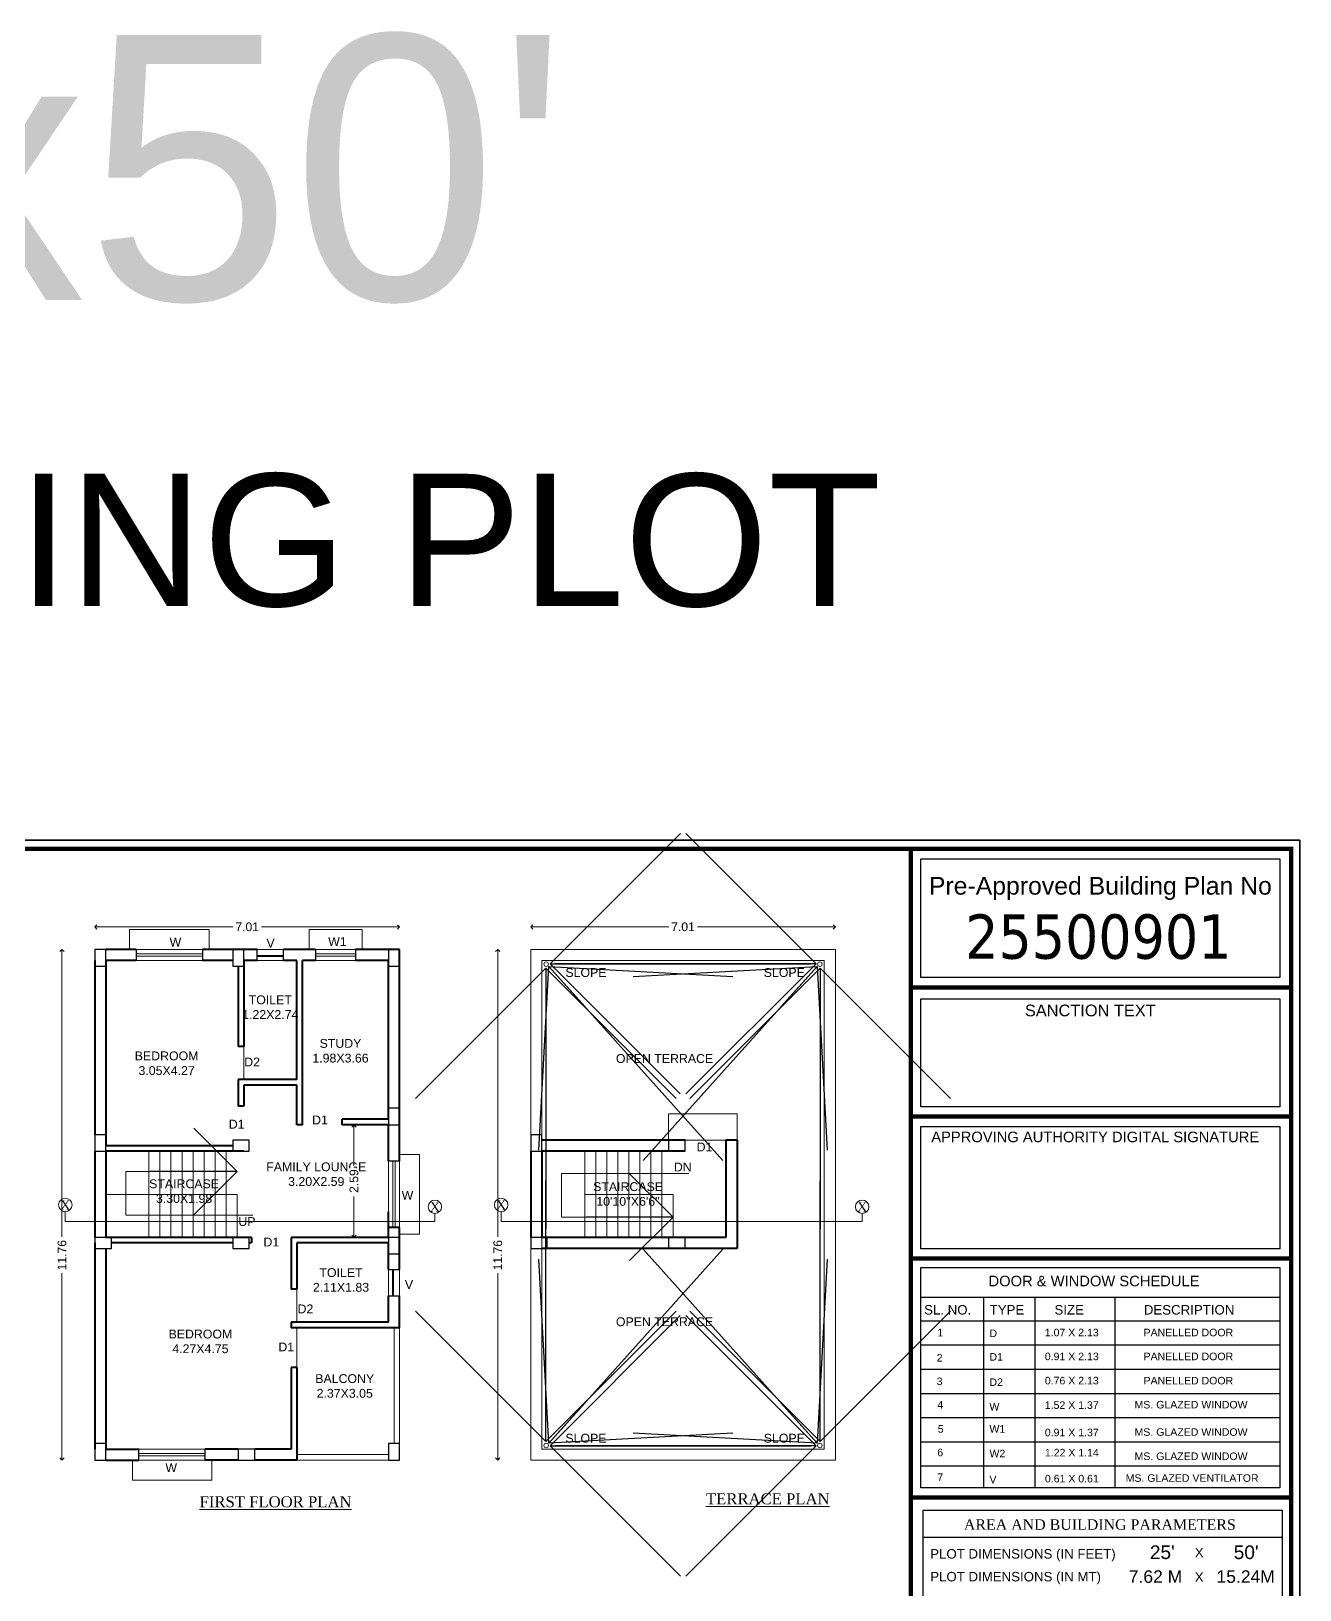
# Model space of a CAD drawing. Header units: metres. Extents: x -9744 to -9320, y 28583 to 28826.
# Drawn here: x -9596.22 to -9567.01, y 28787.4 to 28823.29 of the extents above; entities that cross this region are included whole.
import ezdxf

# ---------------------------------------------------------------- set-up
doc = ezdxf.new("R2010")
doc.units = ezdxf.units.M
doc.header["$PDMODE"] = 34
doc.header["$PDSIZE"] = -15
doc.linetypes.add('CONTINULUS', pattern=[0])
doc.linetypes.add('DASHED', pattern=[0])
for name, color, linetype, lineweight in [('BLK_1_FLR_1_BLT_UP_AREA', 11, 'DASHED', 9), ('BUA TOTAL', 3, 'Continuous', 30), ('Chajja', 23, 'DASHED', 9), ('column', 1, 'Continuous', 25), ('Dim.', 7, 'Continuous', 13), ('dw text', 94, 'Continuous', 9), ('elevation', 5, 'Continuous', 13), ('FORMAT LINE', 7, 'Continuous', 25), ('PASSAGE', 1, 'Continuous', 20), ('PLAN', 7, 'Continuous', 40), ('rm text', 7, 'Continuous', 18), ('RM TXT', 7, 'Continuous', 20), ('SEC LINE', 3, 'Continuous', 20), ('TEXT', 7, 'Continuous', 20), ('TEXT-D-W', 3, 'Continuous', 20), ('WALL', 7, 'Continuous', 25), ('win', 5, 'Continuous', 13)]:
    doc.layers.add(name, color=color, linetype=linetype, lineweight=lineweight)
doc.styles.add('Arial', font='arial.ttf', dxfattribs={"height": 0.2})
doc.styles.get("Standard").update_dxf_attribs({"font": 'arial.ttf', "height": 0.25})
doc.styles.add('STYLE1', font='arial.ttf', dxfattribs={"height": 0.3})
doc.styles.add('style2', font='arial.ttf', dxfattribs={"height": 0.3})
doc.dimstyles.new('Copy of Standard', dxfattribs={"dimtxt": 9, "dimasz": 2, "dimexe": 0.125, "dimexo": 0.125, "dimgap": 0, "dimtad": 0, "dimtoh": 1, "dimdec": 0, "dimlfac": -1, "dimzin": 0, "dimdsep": 46, "dimlunit": 4, "dimtxsty": 'Arial', "dimblk": 'OBLIQUE', "dimcen": 10, "dimse1": 1, "dimse2": 1, "dimclrd": 54, "dimclre": 252, "dimclrt": 256, "dimadec": 8, "dimazin": 0, "dimtfac": 1, "dimtdec": 0, "dimtofl": 0, "dimtmove": 1, "dimatfit": 3, "dimldrblk": 'OPEN90', "dimfxl": 0.125, "dimtolj": 1, "dimtzin": 0, "dimlwd": 0, "dimlwe": -1, "dimarcsym": 0})
doc.dimstyles.new('INT DIM', dxfattribs={"dimtxt": 0.3, "dimasz": 0.1, "dimexe": 0.18, "dimexo": 0.0625, "dimgap": 0.09, "dimtad": 0, "dimzin": 0, "dimdsep": 46, "dimtxsty": 'style2', "dimblk": 'OPEN90', "dimcen": 0.09, "dimse1": 1, "dimse2": 1, "dimclrd": 250, "dimclrt": 256, "dimadec": 0, "dimazin": 0, "dimtfac": 1, "dimtofl": 0, "dimtmove": 0, "dimatfit": 3, "dimfxl": 0.18, "dimtolj": 1, "dimtzin": 0, "dimlwd": -1, "dimarcsym": 0})

# ---------------------------------------------------------------- blocks, each defined once
blk = doc.blocks.new('_Oblique')
at = {"color": 0, "linetype": 'ByBlock', "lineweight": -2}
blk.add_line((-0.5, -0.5), (0.5, 0.5), dxfattribs=at)
blk = doc.blocks.new('_Open90')
at = {"layer": 'PLAN', "color": 0, "lineweight": -2}
for p, q in [((-0.5, 0.5), (0, 0)), ((0, 0), (-1, 0)), ((0, 0), (-0.5, -0.5))]:
    blk.add_line(p, q, dxfattribs=at)
blk = doc.blocks.new('*D12')
at = {"layer": 'Defpoints', "color": 0, "ltscale": 0.05, "transparency": 16777216}
for p in [(-9594.751, 28802.662), (-9594.751, 28802.142), (-9587.737, 28802.142)]:
    blk.add_point(p, dxfattribs=at)
at = {"layer": 'Dim.', "color": 250, "ltscale": 0.05, "transparency": 16777216}
for p, q in [((-9594.651, 28802.662), (-9591.574, 28802.662)), ((-9587.837, 28802.662), (-9590.914, 28802.662))]:
    blk.add_line(p, q, dxfattribs=at)
at = {"layer": 'Dim.', "color": 250, "ltscale": 0.05, "transparency": 16777216, "xscale": 0.1, "yscale": 0.1, "zscale": 0.1, "rotation": 180}
blk.add_blockref('_Open90', (-9594.751, 28802.662), dxfattribs=at)
at = {"layer": 'Dim.', "color": 250, "ltscale": 0.05, "transparency": 16777216, "xscale": 0.1, "yscale": 0.1, "zscale": 0.1}
blk.add_blockref('_Open90', (-9587.737, 28802.662), dxfattribs=at)
at = {"layer": 'Dim.', "ltscale": 0.05, "transparency": 16777216, "insert": (-9591.244, 28802.662), "char_height": 0.2, "attachment_point": 5, "style": 'Arial'}
blk.add_mtext('\\A1;7.01', dxfattribs=at)
blk = doc.blocks.new('*D13')
at = {"layer": 'Defpoints', "color": 0, "ltscale": 0.05, "transparency": 16777216}
for p in [(-9595.507, 28802.142), (-9594.751, 28802.142), (-9594.751, 28790.382)]:
    blk.add_point(p, dxfattribs=at)
at = {"layer": 'Dim.', "color": 250, "ltscale": 0.05, "transparency": 16777216}
for p, q in [((-9595.507, 28802.042), (-9595.507, 28795.521)), ((-9595.507, 28790.482), (-9595.507, 28794.685))]:
    blk.add_line(p, q, dxfattribs=at)
at = {"layer": 'Dim.', "color": 250, "ltscale": 0.05, "transparency": 16777216, "xscale": 0.1, "yscale": 0.1, "zscale": 0.1}
for p, rotation in [((-9595.507, 28802.142), 90), ((-9595.507, 28790.382), 270)]:
    blk.add_blockref('_Open90', p, dxfattribs=dict(at, rotation=rotation))
at = {"layer": 'Dim.', "ltscale": 0.05, "transparency": 16777216, "insert": (-9595.507, 28795.103), "char_height": 0.2, "attachment_point": 5, "rotation": 90, "style": 'Arial'}
blk.add_mtext('\\A1;11.76', dxfattribs=at)
blk = doc.blocks.new('*D14')
at = {"layer": 'Defpoints', "color": 0, "ltscale": 0.05, "transparency": 16777216}
for p in [(-9584.718, 28802.662), (-9584.718, 28802.142), (-9577.705, 28802.142)]:
    blk.add_point(p, dxfattribs=at)
at = {"layer": 'Dim.', "color": 250, "ltscale": 0.05, "transparency": 16777216}
for p, q in [((-9584.618, 28802.662), (-9581.541, 28802.662)), ((-9577.805, 28802.662), (-9580.882, 28802.662))]:
    blk.add_line(p, q, dxfattribs=at)
at = {"layer": 'Dim.', "color": 250, "ltscale": 0.05, "transparency": 16777216, "xscale": 0.1, "yscale": 0.1, "zscale": 0.1, "rotation": 180}
blk.add_blockref('_Open90', (-9584.718, 28802.662), dxfattribs=at)
at = {"layer": 'Dim.', "color": 250, "ltscale": 0.05, "transparency": 16777216, "xscale": 0.1, "yscale": 0.1, "zscale": 0.1}
blk.add_blockref('_Open90', (-9577.705, 28802.662), dxfattribs=at)
at = {"layer": 'Dim.', "ltscale": 0.05, "transparency": 16777216, "insert": (-9581.212, 28802.662), "char_height": 0.2, "attachment_point": 5, "style": 'Arial'}
blk.add_mtext('\\A1;7.01', dxfattribs=at)
blk = doc.blocks.new('*D15')
at = {"layer": 'Defpoints', "color": 0, "ltscale": 0.05, "transparency": 16777216}
for p in [(-9585.475, 28802.142), (-9584.718, 28802.142), (-9584.718, 28790.382)]:
    blk.add_point(p, dxfattribs=at)
at = {"layer": 'Dim.', "color": 250, "ltscale": 0.05, "transparency": 16777216}
for p, q in [((-9585.475, 28802.042), (-9585.475, 28795.521)), ((-9585.475, 28790.482), (-9585.475, 28794.685))]:
    blk.add_line(p, q, dxfattribs=at)
at = {"layer": 'Dim.', "color": 250, "ltscale": 0.05, "transparency": 16777216, "xscale": 0.1, "yscale": 0.1, "zscale": 0.1}
for p, rotation in [((-9585.475, 28802.142), 90), ((-9585.475, 28790.382), 270)]:
    blk.add_blockref('_Open90', p, dxfattribs=dict(at, rotation=rotation))
at = {"layer": 'Dim.', "ltscale": 0.05, "transparency": 16777216, "insert": (-9585.475, 28795.103), "char_height": 0.2, "attachment_point": 5, "rotation": 90, "style": 'Arial'}
blk.add_mtext('\\A1;11.76', dxfattribs=at)
blk = doc.blocks.new('*D59')
at = {"layer": 'Defpoints', "color": 0, "linetype": 'CONTINULUS', "ltscale": 0.05, "transparency": 16777216}
for p in [(-9588.786, 28798.103), (-9588.462, 28798.103), (-9588.462, 28795.513)]:
    blk.add_point(p, dxfattribs=at)
at = {"layer": 'PASSAGE', "color": 250, "ltscale": 0.05, "transparency": 16777216}
for p, q in [((-9588.786, 28798.003), (-9588.786, 28797.16)), ((-9588.786, 28795.613), (-9588.786, 28796.456))]:
    blk.add_line(p, q, dxfattribs=at)
at = {"layer": 'PASSAGE', "color": 250, "linetype": 'CONTINULUS', "ltscale": 0.05, "transparency": 16777216, "xscale": 0.1, "yscale": 0.1, "zscale": 0.1}
for p, rotation in [((-9588.786, 28798.103), 90), ((-9588.786, 28795.513), 270)]:
    blk.add_blockref('_Open90', p, dxfattribs=dict(at, rotation=rotation))
at = {"layer": 'PASSAGE', "linetype": 'CONTINULUS', "ltscale": 0.05, "transparency": 16777216, "insert": (-9588.786, 28796.808), "char_height": 0.2, "attachment_point": 5, "rotation": 90, "style": 'Arial', "bg_fill": 3, "box_fill_scale": 1.1, "bg_fill_color": 9, "bg_fill_true_color": 13158600, "bg_fill_transparency": 0}
blk.add_mtext('\\A1;2.59', dxfattribs=at)

msp = doc.modelspace()

# ---------------------------------------------------------------- linework, layer by layer
at = {"layer": 'BLK_1_FLR_1_BLT_UP_AREA', "color": 11, "linetype": 'CONTINULUS', "ltscale": 0.05}
msp.add_lwpolyline([(-9587.73724, 28790.38172), (-9594.75054, 28790.38172), (-9594.75054, 28802.14192), (-9587.73724, 28802.14192), (-9587.73724, 28790.38172)], close=True, dxfattribs=at)
at = {"layer": 'BUA TOTAL', "linetype": 'CONTINULUS', "ltscale": 0.05}
msp.add_lwpolyline([(-9626.41399, 28762.61137), (-9626.41399, 28804.66137), (-9567.01399, 28804.66137), (-9567.01399, 28762.61137)], close=True, dxfattribs=at)
at = {"layer": 'Chajja', "ltscale": 20}
for points in [[(-9592.12164, 28802.14192), (-9592.12164, 28802.59912), (-9593.95044, 28802.59912), (-9593.95044, 28802.14192)], [(-9588.60084, 28802.14192), (-9588.60084, 28802.59912), (-9589.82004, 28802.59912), (-9589.82004, 28802.14192)], [(-9579.96848, 28797.74772), (-9579.96848, 28798.35732), (-9581.54328, 28798.35732), (-9581.54328, 28797.74772)], [(-9587.73724, 28795.58872), (-9587.28004, 28795.58872), (-9587.28004, 28797.41752), (-9587.73724, 28797.41752)], [(-9593.88694, 28790.38172), (-9593.88694, 28789.92452), (-9592.05814, 28789.92452), (-9592.05814, 28790.38172)]]:
    msp.add_lwpolyline(points, dxfattribs=at)
at = {"layer": 'column'}
for points in [[(-9594.75054, 28802.14192), (-9594.75054, 28801.76092), (-9594.49654, 28801.76092), (-9594.49654, 28802.14192)], [(-9591.57554, 28802.14192), (-9591.57554, 28801.76092), (-9591.32154, 28801.76092), (-9591.32154, 28802.14192)], [(-9587.99124, 28802.14192), (-9587.99124, 28801.76092), (-9587.73724, 28801.76092), (-9587.73724, 28802.14192)], [(-9587.99124, 28798.48432), (-9587.99124, 28798.10332), (-9587.73724, 28798.10332), (-9587.73724, 28798.48432)], [(-9594.75054, 28797.87472), (-9594.75054, 28797.49372), (-9594.49654, 28797.49372), (-9594.49654, 28797.87472)], [(-9584.71828, 28797.87472), (-9584.71828, 28797.49372), (-9584.46428, 28797.49372), (-9584.46428, 28797.87472)], [(-9591.57554, 28797.49372), (-9591.19454, 28797.49372), (-9591.19454, 28797.74772), (-9591.57554, 28797.74772)], [(-9581.54328, 28797.49372), (-9581.16228, 28797.49372), (-9581.16228, 28797.74772), (-9581.54328, 28797.74772)], [(-9594.75054, 28795.25852), (-9594.36954, 28795.25852), (-9594.36954, 28795.51252), (-9594.75054, 28795.51252)], [(-9591.57554, 28795.25852), (-9591.19454, 28795.25852), (-9591.19454, 28795.51252), (-9591.57554, 28795.51252)], [(-9587.99124, 28795.51252), (-9587.99124, 28795.13152), (-9587.73724, 28795.13152), (-9587.73724, 28795.51252)], [(-9584.71828, 28795.25852), (-9584.33728, 28795.25852), (-9584.33728, 28795.51252), (-9584.71828, 28795.51252)], [(-9581.54328, 28795.25852), (-9581.16228, 28795.25852), (-9581.16228, 28795.51252), (-9581.54328, 28795.51252)], [(-9594.75054, 28790.76272), (-9594.75054, 28790.38172), (-9594.49654, 28790.38172), (-9594.49654, 28790.76272)], [(-9591.44854, 28790.38172), (-9591.06754, 28790.38172), (-9591.06754, 28790.63572), (-9591.44854, 28790.63572)], [(-9587.99124, 28790.76272), (-9587.99124, 28790.38172), (-9587.73724, 28790.38172), (-9587.73724, 28790.76272)]]:
    msp.add_lwpolyline(points, close=True, dxfattribs=at)
at = {"layer": 'elevation', "ltscale": 0.9}
for p, q in [((-9592.27404, 28802.14192), (-9593.79804, 28802.14192)), ((-9588.75324, 28802.14192), (-9589.66764, 28802.14192)), ((-9592.27404, 28802.04118), (-9593.79804, 28802.04118)), ((-9592.27404, 28801.99038), (-9593.79804, 28801.99038)), ((-9592.27404, 28801.88792), (-9593.79804, 28801.88792)), ((-9588.75324, 28802.04118), (-9589.66764, 28802.04118)), ((-9588.75324, 28801.99038), (-9589.66764, 28801.99038)), ((-9588.75324, 28801.88792), (-9589.66764, 28801.88792)), ((-9587.99124, 28795.74112), (-9587.99124, 28797.26512)), ((-9587.88878, 28795.74112), (-9587.88878, 28797.26512)), ((-9587.83798, 28795.74112), (-9587.83798, 28797.26512)), ((-9587.73724, 28795.74112), (-9587.73724, 28797.26512)), ((-9593.73454, 28790.63572), (-9592.21054, 28790.63572)), ((-9593.73454, 28790.53326), (-9592.21054, 28790.53326)), ((-9593.73454, 28790.48246), (-9592.21054, 28790.48246)), ((-9593.73454, 28790.38172), (-9592.21054, 28790.38172))]:
    msp.add_line(p, q, dxfattribs=at)
at = {"layer": 'FORMAT LINE', "color": 18, "true_color": 0x000000}
for p, q in [((-9575.73422, 28794.13694), (-9567.47337, 28794.13694)), ((-9574.29512, 28794.13694), (-9574.29512, 28789.74548)), ((-9573.1131, 28794.13694), (-9573.1131, 28789.74548)), ((-9571.27234, 28794.13694), (-9571.27017, 28789.74548)), ((-9575.73422, 28793.59178), (-9567.47337, 28793.59178)), ((-9575.73422, 28793.03451), (-9567.47337, 28793.03451)), ((-9575.73422, 28792.47724), (-9567.47337, 28792.47724)), ((-9575.73422, 28791.91998), (-9567.47337, 28791.91998)), ((-9575.73422, 28791.36271), (-9567.47337, 28791.36271)), ((-9575.73422, 28790.80545), (-9567.47337, 28790.80545)), ((-9575.73422, 28790.24818), (-9567.47337, 28790.24818))]:
    msp.add_line(p, q, dxfattribs=at)
at = {"layer": 'FORMAT LINE', "ltscale": 0.1}
msp.add_line((-9575.68352, 28788.60713), (-9567.42266, 28788.60713), dxfattribs=at)
for points in [[(-9626.41399, 28762.61137), (-9567.01399, 28762.61137), (-9567.01399, 28804.66137), (-9626.41399, 28804.66137)], [(-9575.73784, 28804.23104), (-9567.47698, 28804.23104), (-9567.47698, 28801.49512), (-9575.73784, 28801.49512)], [(-9575.73784, 28801.00211), (-9567.47698, 28801.00211), (-9567.47698, 28798.52047), (-9575.73784, 28798.52047)], [(-9575.73784, 28798.06743), (-9567.47698, 28798.06743), (-9567.47698, 28795.25186), (-9575.73784, 28795.25186)], [(-9575.73422, 28794.8214), (-9567.47337, 28794.8214), (-9567.47337, 28789.74548), (-9575.73422, 28789.74548)], [(-9575.68352, 28789.23303), (-9567.42266, 28789.23303), (-9567.42266, 28782.60294), (-9575.68352, 28782.60294)]]:
    msp.add_lwpolyline(points, close=True, dxfattribs=at)
at = {"layer": 'FORMAT LINE', "ltscale": 0.1, "const_width": 0.1}
msp.add_lwpolyline([(-9626.21399, 28762.85107), (-9567.21399, 28762.85107), (-9567.21399, 28804.46137), (-9626.21399, 28804.46137)], close=True, dxfattribs=at)
for points in [[(-9575.96467, 28762.86299), (-9575.96467, 28804.46137)], [(-9575.96467, 28801.26939), (-9567.21399, 28801.26939)], [(-9575.96467, 28798.29473), (-9567.21399, 28798.29473)], [(-9575.96467, 28795.02613), (-9567.21399, 28795.02613)], [(-9575.96467, 28789.52103), (-9567.21399, 28789.52103)]]:
    msp.add_lwpolyline(points, dxfattribs=at)
at = {"layer": 'PLAN', "ltscale": 10}
for p, q in [((-9593.79804, 28802.14192), (-9594.49654, 28802.14192)), ((-9591.01529, 28802.14192), (-9592.27404, 28802.14192)), ((-9589.66764, 28802.14192), (-9590.40569, 28802.14192)), ((-9587.73724, 28802.14192), (-9588.75324, 28802.14192)), ((-9587.73724, 28797.26512), (-9587.73724, 28802.14192)), ((-9594.75054, 28801.88792), (-9594.75054, 28797.87472)), ((-9593.79804, 28801.88792), (-9594.49654, 28801.88792)), ((-9594.49654, 28801.88792), (-9594.49654, 28797.62072)), ((-9591.57554, 28801.88792), (-9592.27404, 28801.88792)), ((-9591.44854, 28801.76092), (-9591.44854, 28799.90672)), ((-9591.01529, 28801.88792), (-9591.32154, 28801.88792)), ((-9591.32154, 28801.88792), (-9591.32154, 28799.90672)), ((-9590.09944, 28801.88792), (-9590.40569, 28801.88792)), ((-9590.09944, 28799.14472), (-9590.09944, 28801.88792)), ((-9589.97244, 28798.10332), (-9589.97244, 28801.88792)), ((-9589.66764, 28801.88792), (-9589.97244, 28801.88792)), ((-9587.99124, 28801.88792), (-9588.75324, 28801.88792)), ((-9587.99124, 28798.23032), (-9587.99124, 28801.88792)), ((-9591.32154, 28799.90672), (-9591.44854, 28799.90672)), ((-9590.09944, 28799.14472), (-9591.44854, 28799.14472)), ((-9591.44854, 28799.14472), (-9591.44854, 28798.53512)), ((-9590.09944, 28799.01772), (-9591.32154, 28799.01772)), ((-9591.32154, 28799.01772), (-9591.32154, 28798.53512)), ((-9590.09944, 28798.10332), (-9590.09944, 28799.01772)), ((-9591.32154, 28798.53512), (-9591.44854, 28798.53512)), ((-9589.05804, 28798.10332), (-9589.05804, 28798.23032)), ((-9587.99124, 28798.23032), (-9589.05804, 28798.23032)), ((-9589.97244, 28798.10332), (-9590.09944, 28798.10332)), ((-9587.99124, 28798.10332), (-9589.05804, 28798.10332)), ((-9587.99124, 28797.26512), (-9587.99124, 28798.10332)), ((-9594.75054, 28797.49372), (-9594.75054, 28795.51252)), ((-9591.57554, 28797.62072), (-9594.49654, 28797.62072)), ((-9591.32154, 28797.49372), (-9594.49654, 28797.49372)), ((-9594.49654, 28797.49372), (-9594.49654, 28795.51252)), ((-9584.71828, 28797.49372), (-9584.71828, 28795.51252)), ((-9581.16228, 28797.74772), (-9584.46428, 28797.74772)), ((-9581.16228, 28797.49372), (-9584.46428, 28797.49372)), ((-9584.46428, 28797.49372), (-9584.46428, 28795.51252)), ((-9579.96848, 28797.74772), (-9580.22248, 28797.74772)), ((-9580.22248, 28797.74772), (-9580.22248, 28795.51252)), ((-9579.96848, 28797.74772), (-9579.96848, 28795.25852)), ((-9587.99124, 28795.51252), (-9587.99124, 28796.09689)), ((-9587.73724, 28795.74112), (-9587.99124, 28795.74112)), ((-9587.73724, 28794.77592), (-9587.73724, 28795.74112)), ((-9594.75054, 28795.38552), (-9594.75054, 28790.63572)), ((-9591.14374, 28795.51252), (-9594.49654, 28795.51252)), ((-9591.57554, 28795.38552), (-9594.36954, 28795.38552)), ((-9591.14374, 28795.38552), (-9591.19454, 28795.38552)), ((-9591.14374, 28795.51252), (-9591.14374, 28795.38552)), ((-9587.99124, 28795.51252), (-9590.22934, 28795.51252)), ((-9590.22934, 28795.51252), (-9590.22934, 28794.31872)), ((-9587.99124, 28795.38552), (-9590.10234, 28795.38552)), ((-9590.10234, 28795.38552), (-9590.10234, 28794.31872)), ((-9587.99124, 28794.77592), (-9587.99124, 28795.38552)), ((-9580.22248, 28795.51252), (-9584.46428, 28795.51252)), ((-9594.49654, 28795.25852), (-9594.49654, 28790.63572)), ((-9579.96848, 28795.25852), (-9584.46428, 28795.25852)), ((-9590.10234, 28794.31872), (-9590.22934, 28794.31872)), ((-9587.99124, 28793.55672), (-9587.99124, 28794.16632)), ((-9587.73724, 28793.42972), (-9587.73724, 28794.16632)), ((-9587.99124, 28793.55672), (-9590.22934, 28793.55672)), ((-9590.22934, 28793.55672), (-9590.22934, 28793.42972)), ((-9587.73724, 28793.42972), (-9590.22934, 28793.42972)), ((-9590.10234, 28792.51532), (-9590.22934, 28792.51532)), ((-9590.22934, 28792.51532), (-9590.22934, 28790.63572)), ((-9590.10234, 28792.51532), (-9590.10234, 28790.38172)), ((-9594.49654, 28790.63572), (-9593.73454, 28790.63572)), ((-9591.44854, 28790.63572), (-9592.21054, 28790.63572)), ((-9590.22934, 28790.63572), (-9591.06754, 28790.63572)), ((-9594.49654, 28790.38172), (-9593.73454, 28790.38172)), ((-9591.44854, 28790.38172), (-9592.21054, 28790.38172)), ((-9590.10234, 28790.38172), (-9591.06754, 28790.38172))]:
    msp.add_line(p, q, dxfattribs=at)
at = {"layer": 'SEC LINE', "ltscale": 0.5}
for points in [[(-9586.92325, 28796.06208), (-9586.92325, 28795.87862), (-9595.42985, 28795.87862), (-9595.42985, 28796.10642)], [(-9577.08825, 28796.06208), (-9577.08825, 28795.87862), (-9585.39759, 28795.87862), (-9585.39759, 28796.10642)]]:
    msp.add_lwpolyline(points, dxfattribs=at)
for centre in [(-9595.42985, 28796.26098), (-9586.92325, 28796.21664), (-9585.39759, 28796.26098), (-9577.08825, 28796.21664)]:
    msp.add_circle(centre, 0.15457, dxfattribs=at)
at = {"layer": 'WALL'}
for p, q in [((-9593.79804, 28802.14192), (-9593.79804, 28801.88792)), ((-9592.27404, 28802.14192), (-9592.27404, 28801.88792)), ((-9589.66764, 28802.14192), (-9589.66764, 28801.88792)), ((-9588.75324, 28802.14192), (-9588.75324, 28801.88792)), ((-9587.73724, 28797.26512), (-9587.99124, 28797.26512)), ((-9593.73454, 28790.38172), (-9593.73454, 28790.63572)), ((-9592.21054, 28790.38172), (-9592.21054, 28790.63572))]:
    msp.add_line(p, q, dxfattribs=at)
at = {"layer": 'WALL', "ltscale": 0.5}
for p, q in [((-9591.01529, 28801.88792), (-9591.01529, 28802.14192)), ((-9590.40569, 28801.88792), (-9590.40569, 28802.14192)), ((-9587.99124, 28794.77592), (-9587.73724, 28794.77592)), ((-9587.99124, 28794.16632), (-9587.73724, 28794.16632))]:
    msp.add_line(p, q, dxfattribs=at)
at = {"layer": 'win', "ltscale": 0.5}
for p, q in [((-9591.01529, 28802.14192), (-9590.40569, 28802.14192)), ((-9591.01529, 28802.00222), (-9590.40569, 28802.00222)), ((-9591.01529, 28801.97682), (-9590.40569, 28801.97682)), ((-9591.01529, 28801.88792), (-9590.40569, 28801.88792)), ((-9587.99124, 28794.77592), (-9587.99124, 28794.16632)), ((-9587.90234, 28794.77592), (-9587.90234, 28794.16632)), ((-9587.87694, 28794.77592), (-9587.87694, 28794.16632)), ((-9587.73724, 28794.77592), (-9587.73724, 28794.16632))]:
    msp.add_line(p, q, dxfattribs=at)
at = {"layer": 'win'}
for p, q in [((-9591.32154, 28799.90672), (-9591.32154, 28799.14472)), ((-9593.50594, 28795.51252), (-9593.50594, 28797.49372)), ((-9593.25194, 28795.51252), (-9593.25194, 28797.49372)), ((-9592.99794, 28795.51252), (-9592.99794, 28797.49372)), ((-9592.74394, 28795.51252), (-9592.74394, 28797.49372)), ((-9592.48994, 28795.51252), (-9592.48994, 28797.49372)), ((-9592.23594, 28795.51252), (-9592.23594, 28797.49372)), ((-9591.98194, 28795.51252), (-9591.98194, 28797.49372)), ((-9591.72794, 28795.51252), (-9591.72794, 28797.49372)), ((-9583.47368, 28797.49372), (-9583.47368, 28795.51252)), ((-9583.21968, 28797.49372), (-9583.21968, 28795.51252)), ((-9582.96568, 28797.49372), (-9582.96568, 28795.51252)), ((-9582.71168, 28797.49372), (-9582.71168, 28795.51252)), ((-9582.45768, 28797.49372), (-9582.45768, 28795.51252)), ((-9582.20368, 28797.49372), (-9582.20368, 28795.51252)), ((-9581.94968, 28797.49372), (-9581.94968, 28795.51252)), ((-9581.69568, 28797.49372), (-9581.69568, 28795.51252)), ((-9581.16228, 28797.74772), (-9580.22248, 28797.74772)), ((-9591.47394, 28796.50312), (-9594.49654, 28796.50312)), ((-9591.47394, 28795.51252), (-9591.47394, 28796.50312)), ((-9581.44168, 28796.50312), (-9583.47368, 28796.50312)), ((-9581.44168, 28796.50312), (-9581.44168, 28795.51252)), ((-9590.10234, 28794.31872), (-9590.10234, 28793.55672)), ((-9590.10234, 28792.51532), (-9590.10234, 28793.42972)), ((-9587.86424, 28793.42972), (-9587.86424, 28790.76272)), ((-9587.73724, 28793.42972), (-9587.73724, 28790.38172)), ((-9587.99124, 28790.50872), (-9590.10234, 28790.50872)), ((-9587.73724, 28790.38172), (-9590.10234, 28790.38172))]:
    msp.add_line(p, q, dxfattribs=at)
for points in [[(-9584.71828, 28802.14192), (-9577.70499, 28802.14192), (-9577.70499, 28790.38172), (-9584.71828, 28790.38172)], [(-9584.46428, 28801.88792), (-9577.95899, 28801.88792), (-9577.95899, 28790.63572), (-9584.46428, 28790.63572)]]:
    msp.add_lwpolyline(points, close=True, dxfattribs=at)
at = {"layer": 'win', "linetype": 'Continuous'}
for centre in [(-9584.36176, 28801.8041), (-9578.0615, 28801.8041), (-9584.36176, 28790.71954), (-9578.0615, 28790.71954)]:
    msp.add_circle(centre, 0.0508, dxfattribs=at)

# ---------------------------------------------------------------- texts
at = {"linetype": 'Continuous', "attachment_point": 1, "style": 'style2'}
for s, insert, char_height in [("25'x50' ", (-9610.30799, 28823.19603), 6.096), ('EAST FACING PLOT', (-9617.3402, 28813.09515), 3.048)]:
    msp.add_mtext_dynamic_manual_height_columns(s, width=1284.1997854, gutter_width=40, heights=[0], dxfattribs=dict(at, insert=insert, char_height=char_height))
at = {"layer": 'dw text', "linetype": 'CONTINULUS', "ltscale": 0.05, "style": 'Arial'}
for s, height, p in [('SL. NO. ', 0.218266, (-9575.66172, 28793.73525)), ('TYPE ', 0.218266, (-9574.15265, 28793.73525)), ('SIZE ', 0.218266, (-9572.66065, 28793.73525)), (' DESCRIPTION  ', 0.2182658, (-9570.68882, 28793.73525))]:
    msp.add_text(s, height=height, dxfattribs=at).set_placement(p)
at = {"layer": 'dw text', "linetype": 'CONTINULUS', "ltscale": 0.05, "attachment_point": 1, "style": 'Arial'}
for s, width, gutter_width, insert, char_height in [('Pre-Approved Building Plan No', 16.3543008, 2.04139, (-9575.55158, 28803.81245), 0.4082788), ('{\\fTahoma|b0|i0|c0|p34;25500901}', 40.885752, 5.10348, (-9574.71634, 28802.94977), 1.020697), ('SANCTION TEXT', 10.7938385, 1.34732, (-9573.34218, 28800.8719), 0.269464), ('APPROVING AUTHORITY DIGITAL SIGNATURE', 9.7144547, 1.21259, (-9575.49725, 28797.94656), 0.2425176), ('{\\fTimes New Roman|b0|i0|c0|p18;AREA AND BUILDING PARAMETERS}', 6.8302425, 1.5, (-9574.74608, 28789.02099), 0.2425176), ("25'", 1.4279952, 1, (-9570.46546, 28788.41895), 0.314303), ("50'", 1.4279952, 1, (-9568.53521, 28788.41895), 0.314303), ('7.62 M', 1.4279952, 1, (-9570.95108, 28787.84572), 0.288111), ('15.24M', 1.4279952, 1, (-9568.93226, 28787.84572), 0.288111)]:
    msp.add_mtext_dynamic_manual_height_columns(s, width=width, gutter_width=gutter_width, heights=[0], dxfattribs=dict(at, insert=insert, char_height=char_height))
for s, insert, char_height, width in [('DOOR & WINDOW SCHEDULE', (-9574.17897, 28794.62856), 0.2425176, 9.7144547), ('PLOT DIMENSIONS (IN FEET)', (-9575.52107, 28788.33411), 0.2182658, 4.5727557), ('X', (-9569.4317, 28788.36165), 0.21827, 3.9297406), ('PLOT DIMENSIONS (IN MT)', (-9575.52107, 28787.80839), 0.2182658, 3.9297406), ('X', (-9569.4317, 28787.80008), 0.21827, 3.9297406)]:
    msp.add_mtext(s, dxfattribs=dict(at, insert=insert, char_height=char_height, width=width))
at = {"layer": 'rm text', "ltscale": 0.9, "char_height": 0.1599997, "width": 2.5285281, "attachment_point": 1, "style": 'STYLE1'}
for insert in [(-9583.91915, 28801.71222), (-9579.3527, 28801.71222), (-9583.91915, 28790.98938), (-9579.3527, 28790.98938)]:
    msp.add_mtext('{\\H1.27x;SLOPE}   ', dxfattribs=dict(at, insert=insert))
at = {"layer": 'rm text', "char_height": 0.2171028, "attachment_point": 5, "style": 'Arial'}
for insert in [(-9595.43038, 28796.25773), (-9585.39812, 28796.25773), (-9586.92272, 28796.2134), (-9577.08772, 28796.2134)]:
    msp.add_mtext('{\\fTimes New Roman|b0|i0|c0|p18;\\C1;X}', dxfattribs=dict(at, insert=insert))
at = {"layer": 'RM TXT', "char_height": 0.2032, "attachment_point": 5, "style": 'Arial'}
for s, insert in [('\\pxqc;TOILET\\P1.22X2.74', (-9590.71184, 28800.81262)), ('\\pxqc;STUDY\\P1.98X3.66', (-9589.09635, 28799.80808)), ('\\pxqc;BEDROOM\\P3.05X4.27', (-9593.09846, 28799.5204)), ('\\pxqc;OPEN TERRACE', (-9581.63656, 28799.62919)), ('\\pxqc;FAMILY LOUNGE\\P3.20X2.59', (-9589.65367, 28796.96632)), ('\\pxqc;DN', (-9581.21738, 28797.1313)), ('\\pxqc;STAIRCASE\\P3.30X1.98', (-9592.69652, 28796.57556)), ("\\pxqc;STAIRCASE\\P10'10''X6'6''", (-9582.47626, 28796.50934)), ('\\pxqc;UP', (-9591.24964, 28795.87494)), ('\\pxqc;TOILET\\P2.11X1.83', (-9589.08415, 28794.5301)), ('\\pxqc;OPEN TERRACE', (-9581.63656, 28793.56824)), ('\\pxqc;BEDROOM\\P4.27X4.75', (-9592.32021, 28793.1156)), ('\\pxqc;BALCONY\\P2.37X3.05', (-9588.99841, 28792.08943))]:
    msp.add_mtext_dynamic_manual_height_columns(s, width=66.9498533, gutter_width=1, heights=[0], dxfattribs=dict(at, insert=insert))
at = {"layer": 'TEXT', "char_height": 0.254, "attachment_point": 9}
for s, insert in [('{\\fTimes New Roman|b0|i0|c0|p18;\\LFIRST FLOOR PLAN}', (-9588.84299, 28789.2927)), ('{\\fTimes New Roman|b0|i0|c0|p18;\\LTERRACE PLAN}', (-9577.83798, 28789.36142))]:
    msp.add_mtext_dynamic_manual_height_columns(s, width=382.9577189, gutter_width=654.99074, heights=[37.45489], dxfattribs=dict(at, insert=insert))
at = {"layer": 'TEXT-D-W', "style": 'STYLE1'}
for p in [(-9590.8006, 28802.18468), (-9587.61428, 28794.32371)]:
    msp.add_text('V', height=0.2032, dxfattribs=at).set_placement(p)
at = {"layer": 'TEXT-D-W', "color": 18, "true_color": 0x000000}
for s, height, p in [('1', 0.1737, (-9575.35639, 28793.23318)), ('D ', 0.173701, (-9574.1581, 28793.21596)), ('1.07 X 2.13', 0.1737012, (-9572.88372, 28793.2346)), ('PANELLED DOOR       ', 0.1737012, (-9570.61075, 28793.2346)), ('2', 0.1737, (-9575.37269, 28792.65262)), ('D1', 0.173701, (-9574.1581, 28792.67411)), ('0.91 X 2.13', 0.1737012, (-9572.88372, 28792.68457)), ('PANELLED DOOR       ', 0.1737012, (-9570.61075, 28792.68389)), ('3', 0.1737, (-9575.37269, 28792.11038)), ('D2', 0.173701, (-9574.1581, 28792.09135)), ('0.76 X 2.13', 0.1737012, (-9572.88372, 28792.1273)), ('PANELLED DOOR       ', 0.1737012, (-9570.61075, 28792.12662)), ('4', 0.1737, (-9575.3562, 28791.57073)), ('W', 0.1737, (-9574.1581, 28791.52562)), ('1.52 X 1.37', 0.1737012, (-9572.88372, 28791.56309)), ('MS. GLAZED WINDOW', 0.1737012, (-9570.81856, 28791.57267)), ('5', 0.1737, (-9575.34805, 28791.0147)), ('W1', 0.173701, (-9574.1581, 28791.01444)), ('0.91 X 1.37', 0.1737012, (-9572.88372, 28790.93313)), ('MS. GLAZED WINDOW', 0.1737012, (-9570.81856, 28790.94272)), ('6', 0.1737, (-9575.35904, 28790.47311)), ('W2', 0.173701, (-9574.1581, 28790.44801)), ('1.22 X 1.14', 0.1737012, (-9572.88159, 28790.46846)), ('MS. GLAZED WINDOW', 0.1737012, (-9570.81856, 28790.38545)), ('7', 0.1737, (-9575.35904, 28789.9038)), ('V', 0.1737, (-9574.1581, 28789.84945)), ('0.61 X 0.61', 0.1737012, (-9572.88159, 28789.8699)), ('MS. GLAZED VENTILATOR', 0.1737012, (-9571.02323, 28789.88351))]:
    msp.add_text(s, height=height, dxfattribs=at).set_placement(p)
at = {"layer": 'TEXT-D-W', "char_height": 0.2032, "attachment_point": 5, "style": 'STYLE1'}
for s, insert in [('W', (-9592.89488, 28802.30806)), ('W1', (-9589.16672, 28802.32231)), ('D2', (-9591.13026, 28799.55003)), ('D1', (-9591.48569, 28798.11864)), ('D1', (-9589.56806, 28798.21638)), ('D1', (-9580.71632, 28797.5942)), ('W', (-9587.55402, 28796.48171)), ('D1', (-9590.68803, 28795.40426)), ('D2', (-9589.90279, 28793.86501)), ('D1', (-9590.34379, 28792.98866)), ('W', (-9592.99146, 28790.21001))]:
    msp.add_mtext_dynamic_manual_height_columns(s, width=66.9498533, gutter_width=1, heights=[0], dxfattribs=dict(at, insert=insert))

# ---------------------------------------------------------------- dimensions: what is measured, and where the dimension line sits
at = {"layer": 'Dim.', "ltscale": 0.05}
for base, p1, p2, picture, middle in [((-9594.75054, 28802.66174), (-9587.73724, 28802.14192), (-9594.75054, 28802.14192), '*D12', (-9591.24389, 28802.66174)), ((-9584.71828, 28802.66174), (-9577.70499, 28802.14192), (-9584.71828, 28802.14192), '*D14', (-9581.21163, 28802.66174))]:
    dim = msp.add_linear_dim(base=base, p1=p1, p2=p2, angle=180, dimstyle='INT DIM', override={"dimtxsty": 'Arial', "dimfxl": 0.125, "dimfxlon": 1, "dimarcsym": 1}, dxfattribs=at)
    dim.commit()
    dim.dimension.update_dxf_attribs({"geometry": picture, "text_midpoint": middle})
for base, p1, p2, picture, middle in [((-9595.50678, 28802.14192), (-9594.75054, 28790.38172), (-9594.75054, 28802.14192), '*D13', (-9595.50678, 28795.10272)), ((-9585.47452, 28802.14192), (-9584.71828, 28790.38172), (-9584.71828, 28802.14192), '*D15', (-9585.47452, 28795.10272))]:
    dim = msp.add_linear_dim(base=base, p1=p1, p2=p2, angle=90, dimstyle='INT DIM', override={"dimtxsty": 'Arial', "dimfxl": 0.125, "dimfxlon": 1, "dimarcsym": 1}, dxfattribs=at)
    dim.commit()
    dim.dimension.update_dxf_attribs({"geometry": picture, "text_midpoint": middle, "dimtype": 160})

# ---------------------------------------------------------------- leaders
for points in [[(-9584.27341, 28801.81412), (-9583.29303, 28801.81405)], [(-9578.14986, 28801.81412), (-9579.13023, 28801.81405)], [(-9584.29837, 28801.75296), (-9583.46169, 28800.81817)], [(-9578.1249, 28801.75296), (-9578.96158, 28800.81817)], [(-9584.36713, 28801.71254), (-9584.3672, 28800.73217)], [(-9578.05614, 28801.71254), (-9578.05607, 28800.73217)], [(-9584.36713, 28790.8111), (-9584.3672, 28791.79147)], [(-9578.05614, 28790.8111), (-9578.05607, 28791.79147)], [(-9584.29837, 28790.77069), (-9583.46169, 28791.70547)], [(-9578.1249, 28790.77069), (-9578.96158, 28791.70547)], [(-9584.27341, 28790.70952), (-9583.29303, 28790.70959)], [(-9578.14986, 28790.70952), (-9579.13023, 28790.70959)]]:
    msp.add_leader(points, dimstyle='Copy of Standard', override={"dimasz": 6, "dimclrd": 5})
at = {"layer": 'PLAN', "ltscale": 10}
for points in [[(-9591.47394, 28797.03028), (-9594.03801, 28797.03028), (-9594.03801, 28796.02118), (-9591.11097, 28796.02118)], [(-9581.44168, 28795.97596), (-9584.00575, 28795.97596), (-9584.00575, 28796.98506), (-9581.07871, 28796.98506)]]:
    msp.add_leader(points, dimstyle='Copy of Standard', override={"dimtxt": 10, "dimgap": 0, "dimtad": 0, "dimtoh": 0, "dimse1": 0, "dimse2": 0, "dimclre": 106, "dimfxl": 0.18}, dxfattribs=at)

# ---------------------------------------------------------------- next in the draw order: dimensions: what is measured, and where the dimension line sits
at = {"layer": 'PASSAGE', "color": 2, "linetype": 'CONTINULUS', "ltscale": 0.05}
dim = msp.add_linear_dim(base=(-9588.78609, 28798.10332), p1=(-9588.46172, 28795.51252), p2=(-9588.46172, 28798.10332), angle=90, dimstyle='INT DIM', override={"dimtxt": 0.2, "dimtxsty": 'Arial', "dimfxl": 0.125, "dimtfill": 1, "dimtfillclr": 7, "dimarcsym": 1}, dxfattribs=at)
dim.commit()
dim.dimension.update_dxf_attribs({"geometry": '*D59', "text_midpoint": (-9588.78609, 28796.80792)})

doc.saveas('drawing.dxf')
